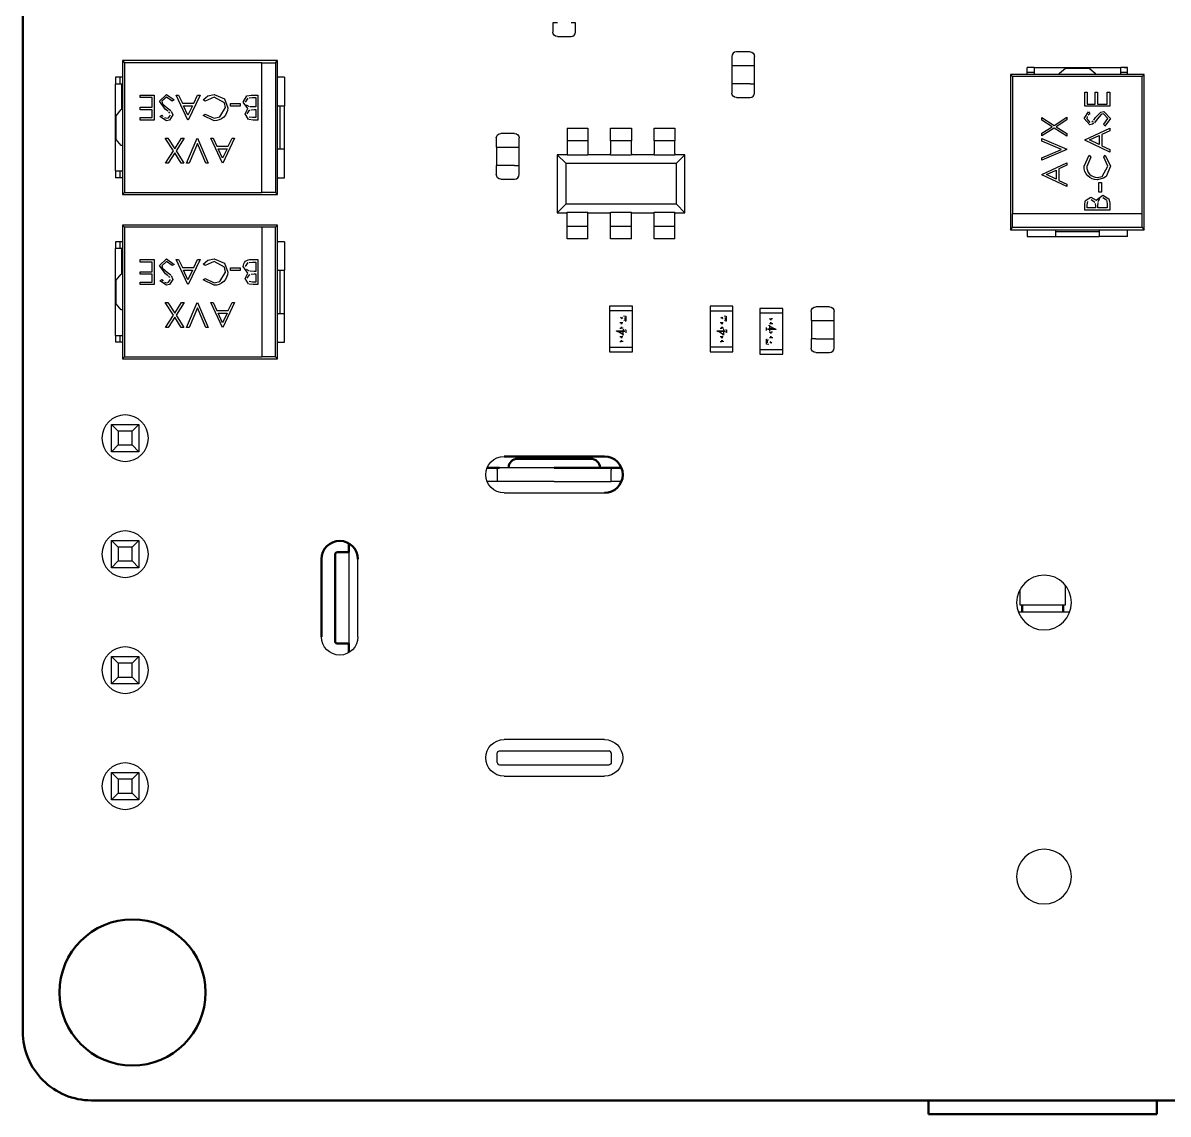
# Model space of a CAD drawing. Header units: millimetres. Extents: x 345 to 622, y 294 to 502.
# Drawn here: x 568.2 to 593.28, y 336.31 to 360.2 of the extents above; entities that cross this region are included whole.
import ezdxf

# ---------------------------------------------------------------- set-up
doc = ezdxf.new("R2010")
doc.units = ezdxf.units.MM
doc.layers.add('Make2D$可见线$场景轮廓线', color=18, linetype='Continuous', lineweight=50, true_color=0x000000)
doc.layers.add('Make2D$可见线$曲线', color=18, linetype='Continuous', true_color=0x000000)

msp = doc.modelspace()

# ---------------------------------------------------------------- linework, layer by layer
at = {"layer": 'Make2D$可见线$场景轮廓线', "color": 96, "true_color": 0x008000}
for p, q in [((568.196, 338.111), (568.196, 448.235)), ((580.936, 350.711), (578.736, 350.711)), ((574.736, 348.461), (574.736, 346.761)), ((620.036, 336.611), (569.696, 336.611))]:
    msp.add_line(p, q, dxfattribs=at)
at = {"layer": 'Make2D$可见线$场景轮廓线', "color": 7, "true_color": 0xffffff}
for p, q in [((579.036, 350.661), (579.836, 350.661)), ((580.636, 350.661), (579.836, 350.661)), ((578.636, 350.461), (578.367, 350.461)), ((581.036, 350.461), (579.836, 350.461)), ((581.308, 350.461), (581.036, 350.461)), ((575.336, 348.807), (575.336, 348.611)), ((575.036, 348.561), (575.036, 346.661)), ((575.336, 348.611), (575.086, 348.611)), ((575.086, 346.611), (575.336, 346.611)), ((575.336, 346.611), (575.336, 346.415))]:
    msp.add_line(p, q, dxfattribs=at)
at = {"layer": 'Make2D$可见线$场景轮廓线', "color": 254, "true_color": 0xcad1ee}
for p, q in [((590.086, 347.461), (590.086, 347.311)), ((590.986, 347.311), (590.986, 347.461)), ((588.036, 336.611), (588.036, 336.311)), ((593.036, 336.311), (593.036, 336.611)), ((588.036, 336.311), (593.036, 336.311))]:
    msp.add_line(p, q, dxfattribs=at)
at = {"layer": 'Make2D$可见线$场景轮廓线', "color": 96, "true_color": 0x008000, "extrusion": (0, 0, -1)}
msp.add_circle((-570.596, 338.975), 1.6, dxfattribs=at)
at = {"layer": 'Make2D$可见线$场景轮廓线', "color": 7, "true_color": 0xffffff, "extrusion": (0, 0, -1)}
for centre, radius in [((-579.036, 350.461), 0.2), ((-575.086, 348.561), 0.05)]:
    msp.add_arc(centre, radius, 0, 90, dxfattribs=at)
at = {"layer": 'Make2D$可见线$场景轮廓线', "color": 7, "true_color": 0xffffff}
for centre, radius, start, end in [((580.636, 350.461), 0.2, 360, 90), ((575.086, 346.661), 0.05, 180, 270)]:
    msp.add_arc(centre, radius, start, end, dxfattribs=at)
at = {"layer": 'Make2D$可见线$场景轮廓线', "color": 96, "true_color": 0x008000, "extrusion": (0, 0, -1)}
for centre, radius, start, end in [((-580.936, 350.311), 0.4, 90, 270), ((-575.136, 348.461), 0.4, 0, 180), ((-569.696, 338.111), 1.5, 269.9999, 0.0001)]:
    msp.add_arc(centre, radius, start, end, dxfattribs=at)
at = {"layer": 'Make2D$可见线$曲线', "color": 96, "true_color": 0x008000}
for p, q in [((568.196, 338.111), (568.196, 448.235)), ((580.936, 350.711), (578.736, 350.711)), ((574.736, 348.461), (574.736, 346.761)), ((620.036, 336.611), (569.696, 336.611))]:
    msp.add_line(p, q, dxfattribs=at)
at = {"layer": 'Make2D$可见线$曲线', "color": 7, "lineweight": -3, "true_color": 0xfffff2}
for p, q in [((579.905, 360.202), (579.805, 360.202)), ((579.805, 360.202), (579.805, 360.003)), ((580.305, 360.202), (580.205, 360.202)), ((580.305, 360.003), (580.305, 360.202)), ((579.905, 359.903), (580.205, 359.903)), ((584.125, 359.567), (583.825, 359.567)), ((583.725, 359.467), (583.725, 359.268)), ((583.725, 359.268), (583.825, 359.268)), ((583.825, 359.268), (584.125, 359.268)), ((584.125, 359.268), (584.225, 359.268)), ((584.225, 359.268), (584.225, 359.467)), ((583.825, 358.866), (583.725, 358.866)), ((583.725, 358.866), (583.725, 358.667)), ((584.225, 358.667), (584.225, 358.866)), ((583.825, 358.567), (584.125, 358.567)), ((578.967, 357.783), (578.667, 357.783)), ((578.567, 357.683), (578.567, 357.484)), ((579.067, 357.484), (579.067, 357.683)), ((578.567, 357.484), (578.667, 357.484)), ((578.667, 357.484), (578.967, 357.484)), ((578.967, 357.484), (579.067, 357.484)), ((578.667, 357.082), (578.567, 357.082)), ((578.567, 357.082), (578.567, 356.883)), ((578.967, 357.082), (578.667, 357.082)), ((579.067, 356.883), (579.067, 357.082)), ((578.667, 356.783), (578.967, 356.783)), ((585.467, 353.883), (585.467, 353.684)), ((585.867, 353.983), (585.567, 353.983)), ((585.967, 353.684), (585.967, 353.883)), ((585.467, 353.684), (585.567, 353.684)), ((585.567, 353.684), (585.867, 353.684)), ((585.867, 353.684), (585.967, 353.684)), ((585.567, 353.282), (585.467, 353.282)), ((585.467, 353.282), (585.467, 353.083)), ((585.967, 353.083), (585.967, 353.282)), ((585.567, 352.983), (585.867, 352.983))]:
    msp.add_line(p, q, dxfattribs=at)
at = {"layer": 'Make2D$可见线$曲线', "color": 254, "lineweight": -3, "true_color": 0xcad1ee}
for p, q in [((570.376, 359.376), (570.376, 358.861)), ((573.776, 359.376), (570.376, 359.376)), ((570.376, 359.376), (570.421, 359.331)), ((570.421, 359.331), (570.421, 356.491)), ((573.431, 359.331), (570.421, 359.331)), ((573.431, 359.331), (573.731, 359.331)), ((573.431, 356.491), (573.431, 359.331)), ((573.731, 359.331), (573.776, 359.376)), ((573.731, 359.331), (573.731, 356.491)), ((573.776, 359.011), (573.776, 359.376)), ((570.326, 359.011), (570.226, 359.011)), ((570.226, 359.011), (570.226, 358.936)), ((570.376, 359.011), (570.326, 359.011)), ((570.326, 358.936), (570.326, 359.011)), ((573.776, 359.011), (573.786, 359.011)), ((573.776, 358.386), (573.776, 359.011)), ((573.926, 359.011), (573.786, 359.011)), ((573.926, 359.011), (573.926, 358.386)), ((590.346, 359.075), (589.831, 359.075)), ((589.831, 359.075), (589.831, 355.675)), ((589.831, 359.075), (589.876, 359.03)), ((592.716, 359.03), (589.876, 359.03)), ((589.876, 359.03), (589.876, 356.02)), ((590.196, 359.125), (590.196, 359.225)), ((590.271, 359.225), (590.196, 359.225)), ((590.196, 359.075), (590.196, 359.125)), ((590.196, 359.125), (590.271, 359.125)), ((590.196, 359.025), (590.196, 359.03)), ((590.346, 359.225), (590.271, 359.225)), ((590.271, 359.125), (590.346, 359.125)), ((590.346, 359.225), (592.246, 359.225)), ((590.346, 359.225), (590.346, 359.085)), ((590.346, 359.075), (590.346, 359.085)), ((590.902, 359.075), (590.346, 359.075)), ((591.689, 359.075), (590.902, 359.075)), ((590.903, 359.103), (591.036, 359.214)), ((590.903, 359.075), (590.903, 359.103)), ((591.036, 359.214), (591.556, 359.214)), ((591.556, 359.214), (591.689, 359.103)), ((591.689, 359.103), (591.689, 359.085)), ((591.689, 359.075), (591.689, 359.087)), ((592.246, 359.075), (591.689, 359.075)), ((592.246, 359.085), (592.246, 359.225)), ((592.321, 359.225), (592.246, 359.225)), ((592.246, 359.125), (592.321, 359.125)), ((592.761, 359.075), (592.246, 359.075)), ((592.321, 359.225), (592.396, 359.225)), ((592.396, 359.225), (592.321, 359.225)), ((592.321, 359.125), (592.396, 359.125)), ((592.396, 359.125), (592.396, 359.225)), ((592.396, 359.075), (592.396, 359.125)), ((592.761, 359.075), (592.716, 359.03)), ((592.716, 356.02), (592.716, 359.03)), ((592.761, 355.675), (592.761, 359.075)), ((570.226, 358.936), (570.226, 358.861)), ((570.226, 356.961), (570.226, 358.861)), ((570.366, 358.861), (570.226, 358.861)), ((570.326, 358.861), (570.326, 358.936)), ((570.366, 358.304), (570.366, 358.861)), ((570.376, 358.861), (570.376, 358.304)), ((570.764, 358.566), (570.764, 358.623)), ((570.764, 358.623), (571.075, 358.623)), ((571.025, 358.566), (570.764, 358.566)), ((571.025, 358.355), (571.025, 358.566)), ((571.075, 358.623), (571.075, 358.073)), ((571.187, 358.488), (571.345, 358.637)), ((571.345, 358.58), (571.237, 358.487)), ((571.345, 358.637), (571.512, 358.516)), ((571.465, 358.489), (571.345, 358.58)), ((571.512, 358.516), (571.465, 358.489)), ((571.808, 358.073), (571.554, 358.623)), ((571.554, 358.623), (571.608, 358.623)), ((571.608, 358.623), (571.689, 358.446)), ((572.076, 358.623), (571.815, 358.073)), ((571.938, 358.446), (572.022, 358.623)), ((572.022, 358.623), (572.076, 358.623)), ((572.146, 358.521), (572.245, 358.605)), ((572.19, 358.489), (572.146, 358.521)), ((572.386, 358.58), (572.19, 358.489)), ((572.245, 358.605), (572.386, 358.637)), ((572.386, 358.637), (572.613, 358.54)), ((572.609, 358.453), (572.386, 358.58)), ((572.613, 358.54), (572.682, 358.344)), ((573.021, 358.466), (573.104, 358.603)), ((573.07, 358.466), (573.134, 358.555)), ((573.104, 358.603), (573.196, 358.623)), ((573.151, 358.56), (573.225, 358.566)), ((573.196, 358.623), (573.345, 358.623)), ((573.225, 358.566), (573.296, 358.566)), ((573.296, 358.566), (573.296, 358.362)), ((573.345, 358.623), (573.345, 358.073)), ((591.458, 358.376), (591.458, 358.687)), ((591.458, 358.687), (591.514, 358.687)), ((591.514, 358.687), (591.514, 358.426)), ((591.683, 358.426), (591.683, 358.687)), ((591.683, 358.687), (591.74, 358.687)), ((591.74, 358.687), (591.74, 358.426)), ((591.951, 358.687), (592.008, 358.687)), ((591.951, 358.426), (591.951, 358.687)), ((592.008, 358.687), (592.008, 358.376)), ((570.237, 358.171), (570.348, 358.304)), ((570.376, 358.304), (570.348, 358.304)), ((570.376, 358.304), (570.376, 357.517)), ((570.764, 358.298), (570.764, 358.355)), ((570.764, 358.355), (571.025, 358.355)), ((571.025, 358.298), (570.764, 358.298)), ((571.025, 358.129), (571.025, 358.298)), ((571.317, 358.31), (571.187, 358.488)), ((571.237, 358.487), (571.256, 358.433)), ((571.256, 358.433), (571.356, 358.345)), ((571.375, 358.268), (571.317, 358.31)), ((571.356, 358.345), (571.434, 358.284)), ((571.415, 358.228), (571.391, 358.256)), ((571.446, 358.271), (571.477, 358.187)), ((571.689, 358.446), (571.938, 358.446)), ((571.715, 358.39), (571.912, 358.39)), ((571.812, 358.18), (571.715, 358.39)), ((571.912, 358.39), (571.812, 358.18)), ((572.507, 358.143), (572.633, 358.348)), ((572.633, 358.348), (572.609, 358.453)), ((572.746, 358.383), (572.746, 358.439)), ((572.746, 358.439), (572.957, 358.439)), ((572.957, 358.383), (572.746, 358.383)), ((572.957, 358.439), (572.957, 358.383)), ((573.127, 358.326), (573.021, 358.466)), ((573.063, 358.209), (573.127, 358.326)), ((573.16, 358.368), (573.094, 358.405)), ((573.112, 358.21), (573.163, 358.29)), ((573.163, 358.29), (573.174, 358.295)), ((573.263, 358.362), (573.178, 358.365)), ((573.2, 358.301), (573.263, 358.305)), ((573.296, 358.362), (573.263, 358.362)), ((573.263, 358.305), (573.296, 358.305)), ((573.296, 358.305), (573.296, 358.129)), ((573.776, 357.436), (573.776, 358.386)), ((573.786, 358.386), (573.776, 358.386)), ((573.786, 358.386), (573.926, 358.386)), ((573.826, 358.386), (573.926, 358.386)), ((573.826, 358.386), (573.826, 358.286)), ((573.826, 358.286), (573.826, 357.536)), ((573.926, 358.286), (573.926, 358.386)), ((573.926, 357.536), (573.926, 358.286)), ((591.443, 358.11), (591.537, 358.257)), ((592.008, 358.376), (591.458, 358.376)), ((591.514, 358.426), (591.683, 358.426)), ((591.537, 358.257), (591.57, 358.212)), ((591.74, 358.426), (591.951, 358.426)), ((591.809, 358.247), (591.873, 358.264)), ((591.873, 358.264), (592.022, 358.106)), ((570.237, 357.651), (570.237, 358.171)), ((570.764, 358.129), (571.025, 358.129)), ((570.764, 358.073), (570.764, 358.129)), ((571.075, 358.073), (570.764, 358.073)), ((571.194, 358.152), (571.239, 358.185)), ((571.341, 358.058), (571.194, 358.152)), ((571.239, 358.185), (571.27, 358.15)), ((571.296, 358.129), (571.347, 358.115)), ((571.408, 358.074), (571.341, 358.058)), ((571.347, 358.115), (571.389, 358.124)), ((571.389, 358.124), (571.427, 358.185)), ((571.477, 358.187), (571.408, 358.074)), ((572.146, 358.173), (572.19, 358.207)), ((572.386, 358.058), (572.146, 358.173)), ((572.19, 358.207), (572.389, 358.115)), ((572.389, 358.115), (572.507, 358.143)), ((573.138, 358.088), (573.063, 358.209)), ((573.238, 358.073), (573.147, 358.085)), ((573.229, 358.129), (573.156, 358.141)), ((573.296, 358.129), (573.229, 358.129)), ((573.345, 358.073), (573.238, 358.073)), ((590.516, 358.13), (590.785, 357.957)), ((590.516, 358.073), (590.516, 358.13)), ((590.741, 357.929), (590.516, 358.073)), ((590.785, 357.957), (591.066, 358.137)), ((591.066, 358.08), (590.83, 357.929)), ((591.066, 358.137), (591.066, 358.08)), ((591.572, 357.974), (591.443, 358.11)), ((591.514, 358.155), (591.5, 358.104)), ((591.5, 358.104), (591.57, 358.024)), ((591.57, 358.212), (591.535, 358.181)), ((591.613, 358.036), (591.641, 358.06)), ((591.656, 358.005), (591.63, 357.988)), ((591.653, 358.076), (591.695, 358.134)), ((591.73, 358.095), (591.669, 358.017)), ((591.695, 358.134), (591.809, 358.247)), ((591.818, 358.195), (591.73, 358.095)), ((591.835, 358.205), (591.818, 358.195)), ((591.872, 358.214), (591.835, 358.205)), ((591.965, 358.106), (591.872, 358.214)), ((591.874, 357.986), (591.965, 358.106)), ((592.022, 358.106), (591.901, 357.939)), ((590.516, 357.785), (590.741, 357.929)), ((590.785, 357.9), (590.516, 357.728)), ((590.516, 357.728), (590.516, 357.785)), ((591.066, 357.721), (590.785, 357.9)), ((590.83, 357.929), (591.066, 357.778)), ((591.066, 357.778), (591.066, 357.721)), ((591.458, 357.643), (592.008, 357.897)), ((591.63, 357.988), (591.572, 357.974)), ((592.008, 357.843), (591.831, 357.762)), ((591.831, 357.762), (591.831, 357.513)), ((591.901, 357.939), (591.874, 357.986)), ((592.008, 357.897), (592.008, 357.843)), ((570.348, 357.518), (570.237, 357.651)), ((570.376, 357.518), (570.348, 357.518)), ((570.376, 357.517), (570.376, 356.961)), ((571.494, 357.4), (571.314, 357.681)), ((571.314, 357.681), (571.371, 357.681)), ((571.371, 357.681), (571.522, 357.445)), ((571.522, 357.445), (571.673, 357.681)), ((571.73, 357.681), (571.551, 357.4)), ((571.673, 357.681), (571.73, 357.681)), ((571.783, 357.131), (572.016, 357.681)), ((572.019, 357.564), (571.836, 357.131)), ((572.203, 357.131), (572.019, 357.564)), ((572.023, 357.681), (572.256, 357.131)), ((572.566, 357.131), (572.312, 357.681)), ((572.312, 357.681), (572.366, 357.681)), ((572.366, 357.681), (572.447, 357.505)), ((572.447, 357.505), (572.696, 357.505)), ((572.834, 357.681), (572.573, 357.131)), ((572.696, 357.505), (572.78, 357.681)), ((572.78, 357.681), (572.834, 357.681)), ((573.826, 357.536), (573.826, 357.436)), ((573.926, 357.436), (573.926, 357.536)), ((590.516, 357.668), (591.066, 357.435)), ((590.516, 357.615), (590.516, 357.668)), ((590.949, 357.432), (590.516, 357.615)), ((592.008, 357.375), (591.458, 357.636)), ((591.565, 357.639), (591.775, 357.736)), ((591.775, 357.539), (591.565, 357.639)), ((591.775, 357.736), (591.775, 357.539)), ((591.831, 357.513), (592.008, 357.429)), ((571.321, 357.131), (571.494, 357.4)), ((571.522, 357.356), (571.378, 357.131)), ((571.666, 357.131), (571.522, 357.356)), ((571.551, 357.4), (571.723, 357.131)), ((572.473, 357.448), (572.67, 357.448)), ((572.57, 357.238), (572.473, 357.448)), ((572.67, 357.448), (572.57, 357.238)), ((573.776, 356.811), (573.776, 357.436)), ((573.776, 357.436), (573.786, 357.436)), ((573.926, 357.436), (573.786, 357.436)), ((573.926, 357.436), (573.826, 357.436)), ((573.926, 356.811), (573.926, 357.436)), ((590.516, 357.248), (590.949, 357.432)), ((591.066, 357.428), (590.516, 357.195)), ((590.516, 357.195), (590.516, 357.248)), ((591.443, 357.065), (591.558, 357.305)), ((591.592, 357.261), (591.5, 357.062)), ((591.558, 357.305), (591.592, 357.261)), ((591.874, 357.261), (591.906, 357.305)), ((591.965, 357.065), (591.874, 357.261)), ((591.906, 357.305), (592.022, 357.065)), ((592.008, 357.429), (592.008, 357.375)), ((571.378, 357.131), (571.321, 357.131)), ((571.723, 357.131), (571.666, 357.131)), ((571.836, 357.131), (571.783, 357.131)), ((572.256, 357.131), (572.203, 357.131)), ((590.516, 356.885), (591.066, 357.139)), ((591.066, 357.085), (590.89, 357.004)), ((590.89, 357.004), (590.89, 356.755)), ((591.066, 357.139), (591.066, 357.085)), ((591.838, 356.842), (591.965, 357.065)), ((592.022, 357.065), (591.925, 356.838)), ((570.226, 356.961), (570.366, 356.961)), ((570.226, 356.961), (570.226, 356.886)), ((570.226, 356.886), (570.226, 356.811)), ((570.326, 356.811), (570.226, 356.811)), ((570.326, 356.886), (570.326, 356.961)), ((570.326, 356.811), (570.326, 356.886)), ((570.376, 356.811), (570.326, 356.811)), ((570.376, 356.961), (570.366, 356.961)), ((570.376, 356.961), (570.376, 356.446)), ((573.776, 356.446), (573.776, 356.811)), ((573.786, 356.811), (573.776, 356.811)), ((573.786, 356.811), (573.926, 356.811)), ((591.066, 356.617), (590.516, 356.878)), ((590.623, 356.881), (590.833, 356.978)), ((590.833, 356.781), (590.623, 356.881)), ((590.833, 356.978), (590.833, 356.781)), ((590.89, 356.755), (591.066, 356.671)), ((591.868, 356.8), (591.729, 356.769)), ((591.733, 356.818), (591.838, 356.842)), ((591.925, 356.838), (591.868, 356.8)), ((591.066, 356.671), (591.066, 356.617)), ((591.768, 356.705), (591.824, 356.705)), ((591.768, 356.494), (591.768, 356.705)), ((591.824, 356.494), (591.768, 356.494)), ((591.824, 356.705), (591.824, 356.494)), ((570.376, 356.446), (570.421, 356.491)), ((570.376, 356.446), (573.776, 356.446)), ((570.421, 356.491), (573.431, 356.491)), ((573.731, 356.491), (573.431, 356.491)), ((573.776, 356.446), (573.731, 356.491)), ((591.458, 356.213), (591.47, 356.304)), ((591.473, 356.313), (591.594, 356.388)), ((591.514, 356.222), (591.526, 356.295)), ((591.594, 356.388), (591.711, 356.324)), ((591.595, 356.339), (591.68, 356.277)), ((591.686, 356.251), (591.69, 356.188)), ((591.711, 356.324), (591.851, 356.43)), ((591.747, 356.188), (591.75, 356.273)), ((591.753, 356.291), (591.79, 356.357)), ((591.851, 356.43), (591.987, 356.347)), ((591.851, 356.381), (591.935, 356.327)), ((591.935, 356.327), (591.94, 356.317)), ((591.945, 356.3), (591.951, 356.226)), ((591.987, 356.347), (592.008, 356.255)), ((592.008, 356.255), (592.008, 356.106)), ((592.716, 356.02), (589.876, 356.02)), ((589.876, 355.72), (589.876, 356.02)), ((591.458, 356.106), (591.458, 356.213)), ((592.008, 356.106), (591.458, 356.106)), ((591.514, 356.155), (591.514, 356.222)), ((591.69, 356.155), (591.514, 356.155)), ((591.69, 356.188), (591.69, 356.155)), ((591.747, 356.155), (591.747, 356.188)), ((591.951, 356.155), (591.747, 356.155)), ((591.951, 356.226), (591.951, 356.155)), ((592.716, 355.72), (592.716, 356.02)), ((570.376, 355.776), (570.376, 355.261)), ((573.776, 355.776), (570.376, 355.776)), ((570.376, 355.776), (570.421, 355.731)), ((573.731, 355.731), (573.776, 355.776)), ((573.776, 355.411), (573.776, 355.776)), ((570.421, 355.731), (570.421, 352.891)), ((573.431, 355.731), (570.421, 355.731)), ((573.731, 355.731), (573.431, 355.731)), ((573.431, 355.731), (573.431, 352.891)), ((573.731, 352.891), (573.731, 355.731)), ((589.831, 355.675), (589.876, 355.72)), ((589.831, 355.675), (590.196, 355.675)), ((592.716, 355.72), (589.876, 355.72)), ((590.196, 355.675), (590.821, 355.675)), ((590.196, 355.665), (590.196, 355.525)), ((590.196, 355.525), (590.821, 355.525)), ((590.821, 355.675), (591.771, 355.675)), ((590.821, 355.525), (590.821, 355.665)), ((590.921, 355.625), (590.821, 355.625)), ((590.821, 355.525), (590.921, 355.525)), ((591.671, 355.625), (590.921, 355.625)), ((590.921, 355.525), (591.671, 355.525)), ((591.771, 355.625), (591.671, 355.625)), ((591.671, 355.525), (591.771, 355.525)), ((591.771, 355.675), (592.396, 355.675)), ((591.771, 355.665), (591.771, 355.525)), ((592.396, 355.525), (591.771, 355.525)), ((592.396, 355.675), (592.761, 355.675)), ((592.396, 355.525), (592.396, 355.665)), ((592.716, 355.72), (592.761, 355.675)), ((570.326, 355.411), (570.226, 355.411)), ((570.226, 355.411), (570.226, 355.336)), ((570.226, 355.336), (570.226, 355.261)), ((570.366, 355.261), (570.226, 355.261)), ((570.226, 353.361), (570.226, 355.261)), ((570.326, 355.261), (570.226, 355.261)), ((570.376, 355.411), (570.326, 355.411)), ((570.326, 355.336), (570.326, 355.411)), ((570.326, 355.261), (570.326, 355.336)), ((570.366, 354.704), (570.366, 355.261)), ((570.376, 355.261), (570.376, 354.704)), ((573.776, 355.411), (573.786, 355.411)), ((573.776, 354.786), (573.776, 355.411)), ((573.926, 355.411), (573.786, 355.411)), ((573.926, 355.411), (573.926, 354.786)), ((570.764, 354.966), (570.764, 355.023)), ((570.764, 355.023), (571.075, 355.023)), ((571.075, 355.023), (571.075, 354.473)), ((571.187, 354.888), (571.345, 355.037)), ((571.345, 355.037), (571.512, 354.916)), ((571.808, 354.473), (571.554, 355.023)), ((571.554, 355.023), (571.608, 355.023)), ((571.608, 355.023), (571.689, 354.846)), ((572.076, 355.023), (571.815, 354.473)), ((571.938, 354.846), (572.022, 355.023)), ((572.022, 355.023), (572.076, 355.023)), ((572.146, 354.921), (572.245, 355.005)), ((572.245, 355.005), (572.386, 355.037)), ((572.386, 355.037), (572.613, 354.941)), ((573.196, 355.023), (573.345, 355.023)), ((573.345, 355.023), (573.345, 354.473)), ((571.025, 354.966), (570.764, 354.966)), ((570.764, 354.698), (570.764, 354.755)), ((570.764, 354.755), (571.025, 354.755)), ((571.025, 354.755), (571.025, 354.966)), ((571.317, 354.71), (571.187, 354.888)), ((571.345, 354.98), (571.237, 354.887)), ((571.237, 354.887), (571.256, 354.833)), ((571.246, 354.85), (571.256, 354.833)), ((571.256, 354.833), (571.356, 354.745)), ((571.465, 354.889), (571.345, 354.98)), ((571.356, 354.745), (571.434, 354.684)), ((571.512, 354.916), (571.465, 354.889)), ((571.689, 354.846), (571.938, 354.846)), ((571.715, 354.79), (571.912, 354.79)), ((571.812, 354.58), (571.715, 354.79)), ((571.912, 354.79), (571.812, 354.58)), ((572.19, 354.889), (572.146, 354.921)), ((572.386, 354.98), (572.19, 354.889)), ((572.609, 354.853), (572.386, 354.98)), ((572.507, 354.543), (572.633, 354.748)), ((572.633, 354.748), (572.609, 354.853)), ((572.613, 354.941), (572.682, 354.744)), ((572.746, 354.783), (572.746, 354.839)), ((572.746, 354.839), (572.957, 354.839)), ((572.957, 354.783), (572.746, 354.783)), ((572.957, 354.839), (572.957, 354.783)), ((573.127, 354.726), (573.021, 354.866)), ((573.07, 354.866), (573.134, 354.955)), ((573.16, 354.768), (573.094, 354.805)), ((573.151, 354.96), (573.225, 354.966)), ((573.263, 354.762), (573.178, 354.765)), ((573.225, 354.966), (573.296, 354.966)), ((573.296, 354.762), (573.263, 354.762)), ((573.296, 354.966), (573.296, 354.762)), ((573.776, 353.836), (573.776, 354.786)), ((573.786, 354.786), (573.776, 354.786)), ((573.786, 354.786), (573.926, 354.786)), ((573.826, 354.786), (573.826, 354.686)), ((573.926, 354.686), (573.926, 354.786)), ((570.237, 354.571), (570.348, 354.704)), ((570.237, 354.051), (570.237, 354.571)), ((570.376, 354.704), (570.348, 354.704)), ((570.376, 354.704), (570.376, 353.917)), ((571.025, 354.698), (570.764, 354.698)), ((570.764, 354.529), (571.025, 354.529)), ((570.764, 354.473), (570.764, 354.529)), ((571.025, 354.529), (571.025, 354.698)), ((571.194, 354.552), (571.239, 354.585)), ((571.341, 354.458), (571.194, 354.552)), ((571.239, 354.585), (571.27, 354.55)), ((571.296, 354.529), (571.347, 354.515)), ((571.375, 354.668), (571.317, 354.71)), ((571.347, 354.515), (571.389, 354.524)), ((571.389, 354.524), (571.427, 354.585)), ((571.415, 354.628), (571.391, 354.656)), ((571.477, 354.587), (571.408, 354.474)), ((571.446, 354.671), (571.477, 354.587)), ((572.146, 354.574), (572.19, 354.607)), ((572.386, 354.458), (572.146, 354.574)), ((572.19, 354.607), (572.389, 354.515)), ((572.389, 354.515), (572.507, 354.543)), ((573.063, 354.609), (573.127, 354.726)), ((573.138, 354.488), (573.063, 354.609)), ((573.112, 354.61), (573.163, 354.69)), ((573.229, 354.529), (573.156, 354.541)), ((573.163, 354.69), (573.174, 354.695)), ((573.2, 354.701), (573.263, 354.705)), ((573.296, 354.529), (573.229, 354.529)), ((573.263, 354.705), (573.296, 354.705)), ((573.296, 354.705), (573.296, 354.529)), ((573.826, 354.686), (573.826, 353.936)), ((573.926, 353.936), (573.926, 354.686)), ((571.075, 354.473), (570.764, 354.473)), ((571.408, 354.474), (571.341, 354.458)), ((573.238, 354.473), (573.147, 354.485)), ((573.345, 354.473), (573.238, 354.473)), ((570.348, 353.918), (570.237, 354.051)), ((571.494, 353.8), (571.314, 354.081)), ((571.314, 354.081), (571.371, 354.081)), ((571.371, 354.081), (571.522, 353.845)), ((571.522, 353.845), (571.673, 354.081)), ((571.73, 354.081), (571.551, 353.8)), ((571.673, 354.081), (571.73, 354.081)), ((571.783, 353.531), (572.016, 354.081)), ((572.023, 354.081), (572.256, 353.531)), ((572.566, 353.531), (572.312, 354.081)), ((572.312, 354.081), (572.366, 354.081)), ((572.366, 354.081), (572.447, 353.905)), ((572.834, 354.081), (572.573, 353.531)), ((572.696, 353.905), (572.78, 354.081)), ((572.78, 354.081), (572.834, 354.081)), ((570.376, 353.918), (570.348, 353.918)), ((570.376, 353.917), (570.376, 353.361)), ((571.321, 353.531), (571.494, 353.8)), ((571.522, 353.756), (571.378, 353.531)), ((571.666, 353.531), (571.522, 353.756)), ((571.551, 353.8), (571.723, 353.531)), ((572.019, 353.964), (571.836, 353.531)), ((572.203, 353.531), (572.019, 353.964)), ((572.447, 353.905), (572.696, 353.905)), ((572.473, 353.848), (572.67, 353.848)), ((572.57, 353.638), (572.473, 353.848)), ((572.67, 353.848), (572.57, 353.638)), ((573.776, 353.836), (573.786, 353.836)), ((573.776, 353.211), (573.776, 353.836)), ((573.926, 353.836), (573.786, 353.836)), ((573.826, 353.936), (573.826, 353.836)), ((573.926, 353.836), (573.926, 353.936)), ((573.926, 353.211), (573.926, 353.836)), ((571.378, 353.531), (571.321, 353.531)), ((571.723, 353.531), (571.666, 353.531)), ((571.836, 353.531), (571.783, 353.531)), ((572.256, 353.531), (572.203, 353.531)), ((570.226, 353.361), (570.366, 353.361)), ((570.226, 353.361), (570.226, 353.286)), ((570.226, 353.286), (570.226, 353.211)), ((570.326, 353.286), (570.326, 353.361)), ((570.326, 353.211), (570.326, 353.286)), ((570.376, 353.361), (570.366, 353.361)), ((570.376, 353.361), (570.376, 352.846)), ((570.326, 353.211), (570.226, 353.211)), ((570.376, 353.211), (570.326, 353.211)), ((573.776, 352.846), (573.776, 353.211)), ((573.786, 353.211), (573.776, 353.211)), ((573.786, 353.211), (573.926, 353.211)), ((570.376, 352.846), (570.421, 352.891)), ((570.376, 352.846), (573.776, 352.846)), ((570.421, 352.891), (573.431, 352.891)), ((573.731, 352.891), (573.431, 352.891)), ((573.776, 352.846), (573.731, 352.891)), ((570.136, 351.411), (570.286, 351.261)), ((570.136, 351.411), (570.736, 351.411)), ((570.136, 350.811), (570.136, 351.411)), ((570.286, 351.261), (570.286, 350.961)), ((570.586, 351.261), (570.286, 351.261)), ((570.736, 351.411), (570.586, 351.261)), ((570.586, 350.961), (570.586, 351.261)), ((570.736, 351.411), (570.736, 350.811)), ((570.286, 350.961), (570.136, 350.811)), ((570.736, 350.811), (570.136, 350.811)), ((570.286, 350.961), (570.586, 350.961)), ((570.586, 350.961), (570.736, 350.811)), ((570.136, 348.871), (570.286, 348.721)), ((570.136, 348.871), (570.736, 348.871)), ((570.136, 348.271), (570.136, 348.871)), ((570.286, 348.721), (570.286, 348.421)), ((570.586, 348.721), (570.286, 348.721)), ((570.736, 348.871), (570.586, 348.721)), ((570.586, 348.421), (570.586, 348.721)), ((570.736, 348.871), (570.736, 348.271)), ((570.286, 348.421), (570.136, 348.271)), ((570.736, 348.271), (570.136, 348.271)), ((570.286, 348.421), (570.586, 348.421)), ((570.586, 348.421), (570.736, 348.271)), ((570.136, 346.331), (570.286, 346.181)), ((570.136, 346.331), (570.736, 346.331)), ((570.136, 345.731), (570.136, 346.331)), ((570.736, 346.331), (570.586, 346.181)), ((570.736, 346.331), (570.736, 345.731)), ((570.286, 346.181), (570.286, 345.881)), ((570.586, 346.181), (570.286, 346.181)), ((570.586, 345.881), (570.586, 346.181)), ((570.286, 345.881), (570.136, 345.731)), ((570.736, 345.731), (570.136, 345.731)), ((570.286, 345.881), (570.586, 345.881)), ((570.586, 345.881), (570.736, 345.731)), ((570.136, 343.791), (570.286, 343.641)), ((570.136, 343.791), (570.736, 343.791)), ((570.136, 343.191), (570.136, 343.791)), ((570.736, 343.791), (570.586, 343.641)), ((570.736, 343.791), (570.736, 343.191)), ((570.286, 343.641), (570.286, 343.341)), ((570.586, 343.641), (570.286, 343.641)), ((570.586, 343.341), (570.586, 343.641)), ((570.286, 343.341), (570.136, 343.191)), ((570.286, 343.341), (570.586, 343.341)), ((570.586, 343.341), (570.736, 343.191)), ((570.736, 343.191), (570.136, 343.191))]:
    msp.add_line(p, q, dxfattribs=at)
at = {"layer": 'Make2D$可见线$曲线', "color": 40, "lineweight": -3, "true_color": 0xffa61c}
for p, q in [((583.726, 359.267), (583.726, 358.867)), ((584.223, 358.867), (584.223, 359.267)), ((584.125, 358.867), (583.825, 358.867)), ((584.125, 358.867), (584.223, 358.867)), ((578.569, 357.483), (578.569, 357.083)), ((579.066, 357.083), (579.066, 357.483)), ((578.967, 357.083), (579.066, 357.083)), ((585.469, 353.683), (585.469, 353.283)), ((585.966, 353.283), (585.966, 353.683)), ((585.567, 353.283), (585.867, 353.283)), ((585.867, 353.283), (585.966, 353.283))]:
    msp.add_line(p, q, dxfattribs=at)
at = {"layer": 'Make2D$可见线$曲线', "color": 9, "lineweight": -3, "true_color": 0xc0c0c0}
for p, q in [((580.118, 357.901), (580.575, 357.901)), ((580.118, 357.901), (580.118, 357.697)), ((580.575, 357.901), (580.575, 357.697)), ((581.07, 357.697), (581.07, 357.901)), ((581.07, 357.901), (581.528, 357.901)), ((581.528, 357.901), (581.528, 357.697)), ((582.023, 357.697), (582.023, 357.901)), ((582.023, 357.901), (582.48, 357.901)), ((582.48, 357.901), (582.48, 357.697)), ((580.118, 357.697), (580.118, 357.621)), ((580.118, 357.621), (580.118, 357.342)), ((580.575, 357.621), (580.118, 357.621)), ((580.575, 357.697), (580.575, 357.621)), ((580.575, 357.621), (580.575, 357.342)), ((581.07, 357.621), (581.07, 357.697)), ((581.07, 357.621), (581.07, 357.342)), ((581.528, 357.621), (581.07, 357.621)), ((581.528, 357.697), (581.528, 357.621)), ((581.528, 357.342), (581.528, 357.621)), ((582.023, 357.621), (582.023, 357.697)), ((582.023, 357.621), (582.023, 357.342)), ((582.48, 357.621), (582.023, 357.621)), ((582.48, 357.697), (582.48, 357.621)), ((582.48, 357.342), (582.48, 357.621)), ((579.902, 357.316), (579.902, 356.046)), ((579.902, 357.316), (580.087, 357.132)), ((580.118, 357.316), (579.902, 357.316)), ((580.118, 357.342), (580.118, 357.307)), ((580.575, 357.307), (580.118, 357.307)), ((580.575, 357.342), (580.575, 357.307)), ((581.07, 357.316), (580.578, 357.316)), ((581.07, 357.307), (581.07, 357.342)), ((581.524, 357.307), (581.07, 357.307)), ((581.528, 357.342), (581.528, 357.307)), ((582.023, 357.316), (581.528, 357.316)), ((582.023, 357.307), (582.023, 357.342)), ((582.477, 357.307), (582.023, 357.307)), ((582.48, 357.342), (582.48, 357.307)), ((582.696, 357.316), (582.48, 357.316)), ((582.511, 357.132), (582.696, 357.316)), ((582.696, 356.046), (582.696, 357.316)), ((580.087, 357.132), (580.087, 356.231)), ((580.087, 357.132), (582.511, 357.132)), ((582.511, 356.231), (582.511, 357.132)), ((580.087, 356.231), (579.902, 356.046)), ((579.902, 356.046), (580.118, 356.046)), ((582.511, 356.231), (580.087, 356.231)), ((580.118, 356.034), (580.118, 356.056)), ((580.118, 355.754), (580.118, 356.034)), ((580.121, 356.056), (580.575, 356.056)), ((580.575, 356.034), (580.575, 356.056)), ((580.575, 356.046), (581.07, 356.046)), ((580.575, 355.754), (580.575, 356.034)), ((581.07, 356.034), (581.07, 356.056)), ((581.07, 355.754), (581.07, 356.034)), ((581.074, 356.056), (581.528, 356.056)), ((581.528, 356.034), (581.528, 356.056)), ((581.528, 356.046), (582.02, 356.046)), ((581.528, 355.754), (581.528, 356.034)), ((582.023, 356.034), (582.023, 356.056)), ((582.023, 355.754), (582.023, 356.034)), ((582.025, 356.056), (582.48, 356.056)), ((582.48, 356.034), (582.48, 356.056)), ((582.48, 356.046), (582.696, 356.046)), ((582.48, 355.754), (582.48, 356.034)), ((582.696, 356.046), (582.511, 356.231)), ((580.118, 355.678), (580.118, 355.754)), ((580.118, 355.754), (580.575, 355.754)), ((580.575, 355.678), (580.575, 355.754)), ((581.07, 355.678), (581.07, 355.754)), ((581.07, 355.754), (581.528, 355.754)), ((581.528, 355.678), (581.528, 355.754)), ((582.023, 355.678), (582.023, 355.754)), ((582.023, 355.754), (582.48, 355.754)), ((582.48, 355.678), (582.48, 355.754)), ((580.118, 355.475), (580.118, 355.678)), ((580.575, 355.475), (580.575, 355.678)), ((581.07, 355.475), (581.07, 355.678)), ((581.528, 355.475), (581.528, 355.678)), ((582.023, 355.475), (582.023, 355.678)), ((582.48, 355.475), (582.48, 355.678)), ((580.575, 355.475), (580.118, 355.475)), ((581.528, 355.475), (581.07, 355.475)), ((582.48, 355.475), (582.023, 355.475)), ((581.55, 354), (581.05, 354)), ((581.05, 354), (581.05, 353.9)), ((581.55, 353.9), (581.55, 354)), ((583.75, 354), (583.25, 354)), ((583.25, 354), (583.25, 353.9)), ((583.75, 353.9), (583.75, 354)), ((581.05, 353.9), (581.05, 353.1)), ((581.55, 353.9), (581.05, 353.9)), ((581.324, 353.725), (581.287, 353.752)), ((581.307, 353.757), (581.33, 353.734)), ((581.355, 353.786), (581.405, 353.779)), ((581.388, 353.684), (581.388, 353.752)), ((581.405, 353.779), (581.405, 353.67)), ((581.55, 353.1), (581.55, 353.9)), ((583.25, 353.9), (583.25, 353.1)), ((583.25, 353.9), (583.75, 353.9)), ((583.524, 353.725), (583.487, 353.752)), ((583.507, 353.757), (583.53, 353.734)), ((583.555, 353.786), (583.605, 353.779)), ((583.588, 353.684), (583.588, 353.752)), ((583.605, 353.779), (583.605, 353.67)), ((583.75, 353.1), (583.75, 353.9)), ((584.342, 353.95), (584.342, 353.85)), ((584.842, 353.95), (584.342, 353.95)), ((584.342, 353.85), (584.342, 353.05)), ((584.842, 353.85), (584.342, 353.85)), ((584.842, 353.85), (584.842, 353.95)), ((584.842, 353.05), (584.842, 353.85)), ((581.304, 353.639), (581.271, 353.637)), ((581.272, 353.522), (581.304, 353.52)), ((581.304, 353.617), (581.294, 353.617)), ((581.294, 353.542), (581.304, 353.542)), ((581.338, 353.637), (581.304, 353.639)), ((581.326, 353.616), (581.304, 353.617)), ((581.304, 353.542), (581.326, 353.543)), ((581.304, 353.52), (581.348, 353.524)), ((581.345, 353.495), (581.345, 353.464)), ((581.371, 353.683), (581.363, 353.689)), ((581.405, 353.67), (581.39, 353.67)), ((581.399, 353.481), (581.399, 353.492)), ((583.504, 353.639), (583.471, 353.637)), ((583.472, 353.522), (583.504, 353.52)), ((583.504, 353.617), (583.494, 353.617)), ((583.494, 353.542), (583.504, 353.542)), ((583.538, 353.637), (583.504, 353.639)), ((583.526, 353.616), (583.504, 353.617)), ((583.504, 353.542), (583.526, 353.543)), ((583.504, 353.52), (583.548, 353.524)), ((583.545, 353.495), (583.545, 353.464)), ((583.571, 353.683), (583.563, 353.689)), ((583.605, 353.67), (583.591, 353.67)), ((583.599, 353.481), (583.599, 353.492)), ((584.486, 353.466), (584.486, 353.536)), ((584.508, 353.505), (584.547, 353.505)), ((584.547, 353.486), (584.508, 353.486)), ((584.544, 353.726), (584.588, 353.73)), ((584.547, 353.573), (584.547, 353.584)), ((584.588, 353.611), (584.554, 353.613)), ((584.554, 353.573), (584.66, 353.506)), ((584.554, 353.573), (584.554, 353.505)), ((584.66, 353.505), (584.554, 353.505)), ((584.554, 353.486), (584.554, 353.455)), ((584.689, 353.486), (584.554, 353.486)), ((584.556, 353.582), (584.558, 353.581)), ((584.566, 353.707), (584.588, 353.708)), ((584.588, 353.633), (584.566, 353.634)), ((584.588, 353.73), (584.62, 353.728)), ((584.588, 353.708), (584.598, 353.708)), ((584.598, 353.633), (584.588, 353.633)), ((584.621, 353.613), (584.588, 353.611)), ((584.664, 353.514), (584.689, 353.498)), ((584.689, 353.498), (584.689, 353.486)), ((581.203, 353.464), (581.338, 353.464)), ((581.203, 353.452), (581.203, 353.464)), ((581.228, 353.436), (581.203, 353.452)), ((581.232, 353.445), (581.338, 353.445)), ((581.338, 353.377), (581.232, 353.444)), ((581.271, 353.337), (581.304, 353.339)), ((581.294, 353.317), (581.304, 353.317)), ((581.304, 353.242), (581.294, 353.242)), ((581.304, 353.339), (581.338, 353.337)), ((581.304, 353.317), (581.326, 353.316)), ((581.326, 353.243), (581.304, 353.242)), ((581.339, 353.366), (581.333, 353.37)), ((581.338, 353.445), (581.338, 353.377)), ((581.345, 353.464), (581.384, 353.464)), ((581.384, 353.445), (581.345, 353.445)), ((581.345, 353.377), (581.345, 353.366)), ((581.399, 353.414), (581.399, 353.415)), ((581.406, 353.481), (581.406, 353.414)), ((583.403, 353.464), (583.538, 353.464)), ((583.403, 353.452), (583.403, 353.464)), ((583.428, 353.436), (583.403, 353.452)), ((583.538, 353.445), (583.432, 353.445)), ((583.538, 353.377), (583.432, 353.444)), ((583.471, 353.337), (583.504, 353.339)), ((583.494, 353.317), (583.504, 353.317)), ((583.504, 353.242), (583.494, 353.242)), ((583.504, 353.339), (583.538, 353.337)), ((583.504, 353.317), (583.526, 353.316)), ((583.526, 353.243), (583.504, 353.242)), ((583.539, 353.366), (583.533, 353.37)), ((583.545, 353.464), (583.584, 353.464)), ((583.545, 353.445), (583.545, 353.366)), ((583.584, 353.445), (583.545, 353.445)), ((583.599, 353.414), (583.599, 353.427)), ((583.606, 353.481), (583.606, 353.423)), ((584.487, 353.28), (584.501, 353.28)), ((584.487, 353.171), (584.487, 353.28)), ((584.504, 353.267), (584.504, 353.198)), ((584.521, 353.267), (584.529, 353.261)), ((584.588, 353.43), (584.544, 353.426)), ((584.554, 353.313), (584.588, 353.311)), ((584.588, 353.408), (584.566, 353.407)), ((584.566, 353.334), (584.588, 353.333)), ((584.62, 353.428), (584.588, 353.43)), ((584.598, 353.408), (584.588, 353.408)), ((584.588, 353.333), (584.598, 353.333)), ((584.588, 353.311), (584.621, 353.313)), ((581.05, 353.1), (581.55, 353.1)), ((581.05, 353.1), (581.05, 353)), ((581.05, 353), (581.55, 353)), ((581.304, 353.22), (581.272, 353.222)), ((581.348, 353.224), (581.304, 353.22)), ((581.55, 353), (581.55, 353.1)), ((583.25, 353.1), (583.25, 353)), ((583.75, 353.1), (583.25, 353.1)), ((583.25, 353), (583.75, 353)), ((583.504, 353.22), (583.472, 353.222)), ((583.548, 353.224), (583.504, 353.22)), ((583.75, 353), (583.75, 353.1)), ((584.342, 353.05), (584.842, 353.05)), ((584.342, 353.05), (584.342, 352.95)), ((584.537, 353.164), (584.487, 353.171)), ((584.585, 353.193), (584.562, 353.217)), ((584.568, 353.225), (584.605, 353.198)), ((584.842, 352.95), (584.842, 353.05)), ((584.342, 352.95), (584.842, 352.95))]:
    msp.add_line(p, q, dxfattribs=at)
at = {"layer": 'Make2D$可见线$曲线', "color": 7, "true_color": 0xffffff}
for p, q in [((579.036, 350.661), (579.836, 350.661)), ((580.636, 350.661), (579.836, 350.661)), ((578.636, 350.461), (578.367, 350.461)), ((581.036, 350.461), (579.836, 350.461)), ((581.308, 350.461), (581.036, 350.461)), ((575.336, 348.807), (575.336, 348.611)), ((575.036, 348.561), (575.036, 346.661)), ((575.336, 348.611), (575.086, 348.611)), ((575.086, 346.611), (575.336, 346.611)), ((575.336, 346.611), (575.336, 346.415))]:
    msp.add_line(p, q, dxfattribs=at)
at = {"layer": 'Make2D$可见线$曲线', "color": 7, "lineweight": -3, "true_color": 0xffffff}
for p, q in [((578.586, 350.411), (578.586, 350.161)), ((579.836, 350.461), (578.636, 350.461)), ((581.086, 350.161), (581.086, 350.411)), ((578.586, 350.161), (578.371, 350.161)), ((579.836, 350.161), (578.586, 350.161)), ((579.836, 350.161), (581.086, 350.161)), ((581.307, 350.161), (581.086, 350.161)), ((575.336, 348.611), (575.336, 346.611)), ((590.036, 347.792), (590.036, 347.461)), ((591.036, 347.461), (591.036, 347.884)), ((590.004, 347.311), (591.132, 347.311)), ((590.036, 347.461), (591.036, 347.461)), ((578.586, 344.011), (578.586, 344.211)), ((578.636, 344.261), (581.036, 344.261)), ((581.086, 344.211), (581.086, 344.011)), ((578.636, 343.961), (581.036, 343.961))]:
    msp.add_line(p, q, dxfattribs=at)
at = {"layer": 'Make2D$可见线$曲线', "color": 96, "lineweight": -3, "true_color": 0x008000}
for p, q in [((578.736, 349.911), (580.936, 349.911)), ((575.536, 346.761), (575.536, 348.461)), ((580.936, 344.511), (578.736, 344.511)), ((578.736, 343.711), (580.936, 343.711))]:
    msp.add_line(p, q, dxfattribs=at)
at = {"layer": 'Make2D$可见线$曲线', "color": 254, "true_color": 0xcad1ee}
for p, q in [((590.086, 347.461), (590.086, 347.311)), ((590.986, 347.311), (590.986, 347.461)), ((588.036, 336.611), (588.036, 336.311)), ((593.036, 336.311), (593.036, 336.611)), ((588.036, 336.311), (593.036, 336.311))]:
    msp.add_line(p, q, dxfattribs=at)
at = {"layer": 'Make2D$可见线$曲线', "color": 96, "lineweight": -3, "true_color": 0x008000, "extrusion": (0, 0, -1)}
for centre, radius in [((-570.436, 351.111), 0.508), ((-570.436, 348.571), 0.508), ((-590.566, 347.511), 0.6), ((-570.436, 346.031), 0.508), ((-570.436, 343.491), 0.508), ((-590.566, 341.511), 0.6)]:
    msp.add_circle(centre, radius, dxfattribs=at)
at = {"layer": 'Make2D$可见线$曲线', "color": 96, "true_color": 0x008000, "extrusion": (0, 0, -1)}
msp.add_circle((-570.596, 338.975), 1.6, dxfattribs=at)
at = {"layer": 'Make2D$可见线$曲线', "color": 7, "lineweight": -3, "true_color": 0xfffff2, "extrusion": (0, 0, -1)}
for centre, start, end in [((-579.905, 360.003), 270, 360), ((-584.125, 359.467), 90, 180), ((-583.825, 358.667), 270, 360), ((-578.667, 357.683), 360, 90), ((-578.967, 357.683), 90, 180), ((-578.667, 356.883), 270, 360), ((-585.567, 353.883), 360, 90), ((-585.867, 353.883), 90, 180), ((-585.567, 353.083), 270, 360)]:
    msp.add_arc(centre, 0.1, start, end, dxfattribs=at)
at = {"layer": 'Make2D$可见线$曲线', "color": 7, "lineweight": -3, "true_color": 0xfffff2}
for centre, radius, start, end in [((580.205, 360.003), 0.1, 270, 0), ((583.825, 359.467), 0.1, 90, 180), ((584.125, 358.667), 0.1, 270, 0), ((578.967, 356.883), 0.1, 270, 0), ((585.966, -138.65), 491.932, 89.99986, 90.00002), ((585.867, 353.083), 0.1, 270, 0)]:
    msp.add_arc(centre, radius, start, end, dxfattribs=at)
at = {"layer": 'Make2D$可见线$曲线', "color": 254, "lineweight": -3, "true_color": 0xcad1ee, "extrusion": (0, 0, -1)}
for centre, radius, start, end in [((-572.397, 358.344), 0.285, 179.846, 272.1284), ((-591.729, 357.054), 0.285, 269.846, 2.1284), ((-573.181, 354.863), 0.16, 1.281, 95.4475), ((-572.397, 354.744), 0.285, 179.846, 272.1284)]:
    msp.add_arc(centre, radius, start, end, dxfattribs=at)
at = {"layer": 'Make2D$可见线$曲线', "color": 254, "lineweight": -3, "true_color": 0xcad1ee}
msp.add_arc((591.734, 357.052), 0.234, 177.7096, 269.8279, dxfattribs=at)
at = {"layer": 'Make2D$可见线$曲线', "color": 96, "lineweight": -3, "true_color": 0x008000, "extrusion": (0, 0, -1)}
for centre, start, end in [((-578.736, 350.311), 270, 90), ((-575.136, 346.761), 180, 0), ((-578.736, 344.111), 270, 90), ((-580.936, 344.111), 90, 270)]:
    msp.add_arc(centre, 0.4, start, end, dxfattribs=at)
at = {"layer": 'Make2D$可见线$曲线', "color": 7, "true_color": 0xffffff, "extrusion": (0, 0, -1)}
for centre, radius in [((-579.036, 350.461), 0.2), ((-575.086, 348.561), 0.05)]:
    msp.add_arc(centre, radius, 0, 90, dxfattribs=at)
at = {"layer": 'Make2D$可见线$曲线', "color": 7, "true_color": 0xffffff}
for centre, radius, start, end in [((580.636, 350.461), 0.2, 360, 90), ((575.086, 346.661), 0.05, 180, 270)]:
    msp.add_arc(centre, radius, start, end, dxfattribs=at)
at = {"layer": 'Make2D$可见线$曲线', "color": 96, "true_color": 0x008000, "extrusion": (0, 0, -1)}
for centre, radius, start, end in [((-580.936, 350.311), 0.4, 90, 270), ((-575.136, 348.461), 0.4, 0, 180), ((-569.696, 338.111), 1.5, 269.9999, 0.0001)]:
    msp.add_arc(centre, radius, start, end, dxfattribs=at)
at = {"layer": 'Make2D$可见线$曲线', "color": 7, "lineweight": -3, "true_color": 0xffffff, "extrusion": (0, 0, -1)}
for centre, start, end in [((-578.636, 350.411), 0, 90), ((-581.036, 350.411), 90, 180), ((-578.636, 344.211), 0, 90), ((-581.036, 344.011), 180, 270)]:
    msp.add_arc(centre, 0.05, start, end, dxfattribs=at)
at = {"layer": 'Make2D$可见线$曲线', "color": 7, "lineweight": -3, "true_color": 0xffffff}
for centre, start, end in [((581.036, 344.211), 360, 90), ((578.636, 344.011), 180, 270)]:
    msp.add_arc(centre, 0.05, start, end, dxfattribs=at)

doc.saveas('drawing.dxf')
